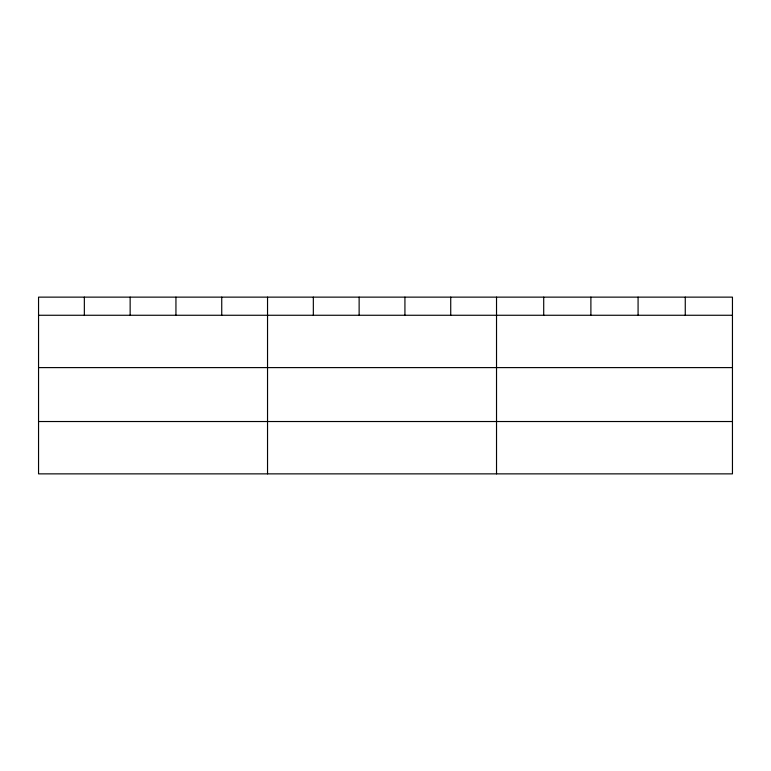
<?xml version="1.0" encoding="UTF-8"?>
<svg xmlns="http://www.w3.org/2000/svg" width="771" height="771" viewBox="0 0 771 771"><rect width="100%" height="100%" fill="white"/><g stroke="black" fill="none" stroke-linecap="round" stroke-linejoin="round"><path stroke-width="1.16" d="M732.45 367.603L732.45 297.134L38.55 297.134L38.55 473.866L732.45 473.866L732.45 367.603L38.55 367.603M38.55 315.262L732.45 315.262M38.55 421.525L732.45 421.525M685.265 297.134L685.265 315.262M638.08 297.134L638.08 315.262M590.894 297.134L590.894 315.262M543.709 297.134L543.709 315.262M496.524 297.134L496.524 473.866M450.727 297.134L450.727 315.262M404.929 297.134L404.929 315.262M359.132 297.134L359.132 315.262M313.334 297.134L313.334 315.262M267.537 297.134L267.537 473.866M221.74 297.134L221.74 315.262M175.942 297.134L175.942 315.262M130.145 297.134L130.145 315.262M84.347 297.134L84.347 315.262"/></g></svg>
